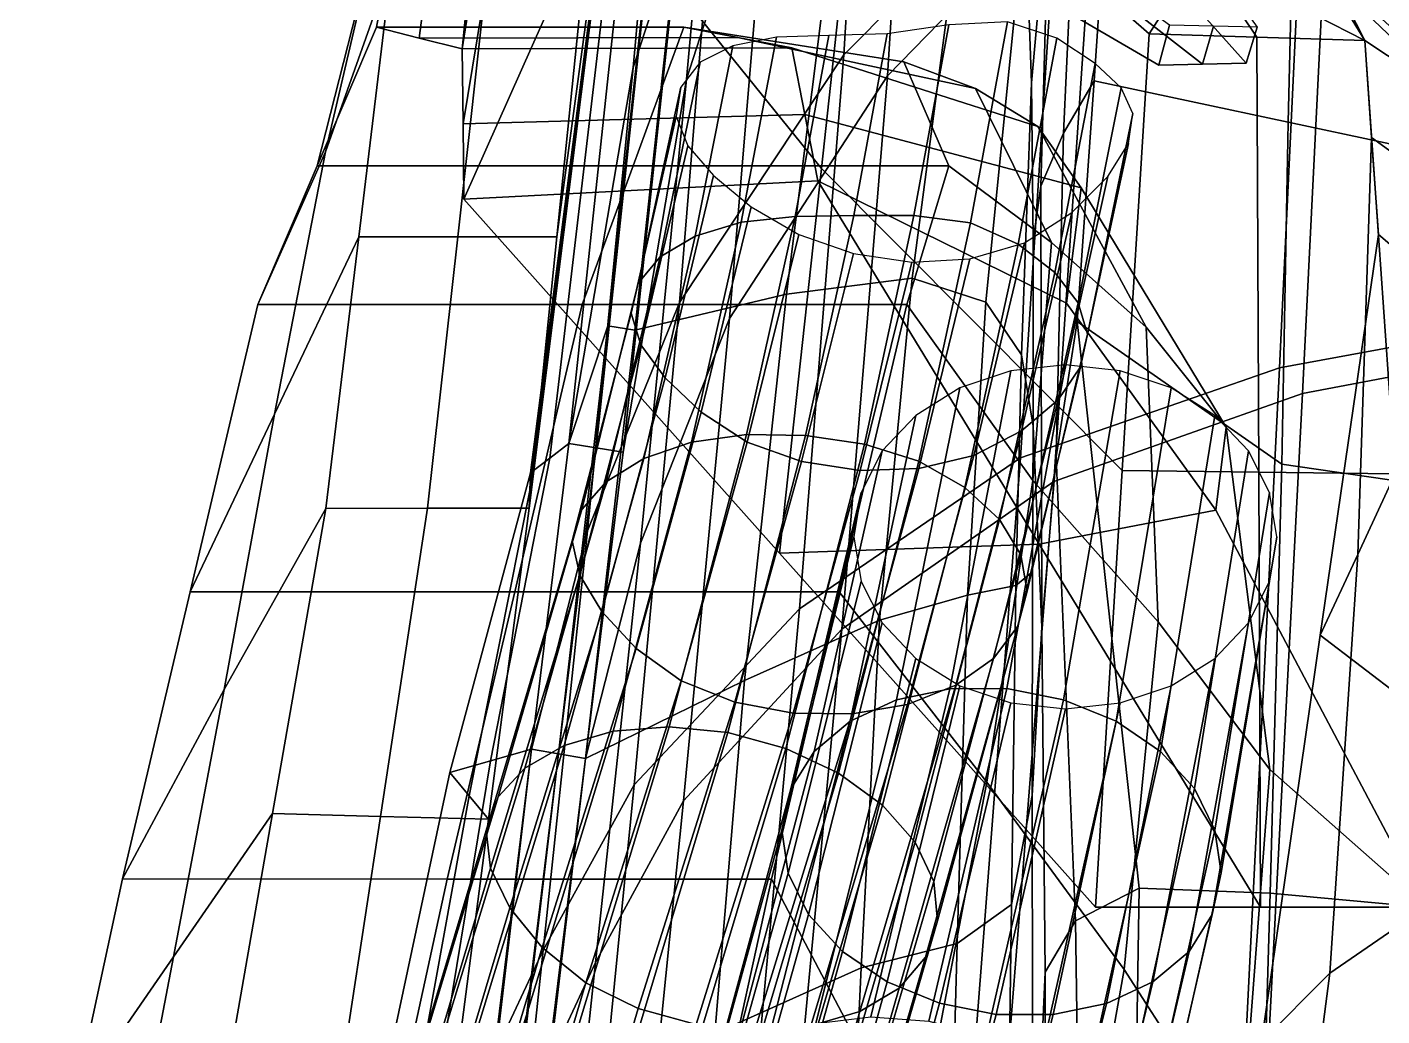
# Model space of a CAD drawing. Extents: x -0.97 to 0.97, y -3.2 to 2.94.
# Drawn here: x -0.6007 to -0.2181, y 1.8453 to 2.1244 of the extents above; entities that cross this region are included whole.
import ezdxf

# ---------------------------------------------------------------- set-up
doc = ezdxf.new("R2010")
doc.units = 0

msp = doc.modelspace()

# ---------------------------------------------------------------- linework, layer by layer
for points in [[(-0.41307, 2.29525, 0.58001), (-0.42953, 2.11295, 0.71752), (-0.40493, 2.18823, 0.74813), (-0.39313, 2.36324, 0.61347)], [(-0.39792, 2.29217, 0.57761), (-0.37865, 2.35906, 0.60939), (-0.39059, 2.18387, 0.74367), (-0.41447, 2.10966, 0.71481)], [(-0.37006, 2.11653, 0.89732), (-0.30876, 2.17827, 0.93341), (-0.30181, 2.34464, 0.81166), (-0.36079, 2.27057, 0.78246)], [(-0.44882, 2.33721, 0.27788), (-0.45235, 2.27949, 0.22867), (-0.47788, 2.11825, 0.27694), (-0.46059, 2.29009, 0.33213)], [(-0.35773, 2.11061, 0.88969), (-0.34815, 2.2646, 0.77542), (-0.29159, 2.3371, 0.80213), (-0.29892, 2.17104, 0.92328)], [(-0.41307, 2.29525, 0.58001), (-0.42379, 2.23053, 0.54899), (-0.4477, 2.00687, 0.71217), (-0.42953, 2.11295, 0.71752)], [(-0.39792, 2.29217, 0.57761), (-0.41447, 2.10966, 0.71481), (-0.43238, 2.00437, 0.71084), (-0.40843, 2.22824, 0.54784)], [(-0.47315, 2.24997, 0.38453), (-0.46059, 2.29009, 0.33213), (-0.47788, 2.11825, 0.27694), (-0.48999, 2.12131, 0.32121)], [(-0.45666, 2.22405, 0.19231), (-0.47762, 2.09705, 0.2405), (-0.47788, 2.11825, 0.27694), (-0.45235, 2.27949, 0.22867)], [(-0.37006, 2.11653, 0.89732), (-0.36079, 2.27057, 0.78246), (-0.40493, 2.18823, 0.74813), (-0.41645, 2.04663, 0.8554)], [(-0.37642, 2.08449, 0.08905), (-0.43895, 2.162, 0.15153), (-0.44536, 2.26361, 0.12069), (-0.36463, 2.19306, 0.04441)], [(-0.35773, 2.11061, 0.88969), (-0.40233, 2.04212, 0.85037), (-0.39059, 2.18387, 0.74367), (-0.34815, 2.2646, 0.77542)], [(-0.47315, 2.24997, 0.38453), (-0.48999, 2.12131, 0.32121), (-0.5021, 2.12437, 0.36547), (-0.48668, 2.20759, 0.43775)], [(-0.31888, 2.15811, 0.54974), (-0.31713, 2.10865, 0.54301), (-0.31209, 2.16399, 0.47581), (-0.30595, 2.2506, 0.45881)], [(-0.23806, 2.21818, 0.95376), (-0.24709, 2.02818, 1.07414), (-0.16719, 2.04293, 1.0905), (-0.16117, 2.24421, 0.96418)], [(-0.23112, 2.21026, 0.94211), (-0.15705, 2.23598, 0.95172), (-0.16343, 2.0356, 1.07739), (-0.24059, 2.02099, 1.06185)], [(-0.43538, 2.15323, 0.59904), (-0.45312, 2.00274, 0.70565), (-0.4477, 2.00687, 0.71217), (-0.42379, 2.23054, 0.549)], [(-0.41614, 2.22971, 0.54834), (-0.42379, 2.23054, 0.549), (-0.4477, 2.00687, 0.71217), (-0.43671, 2.04005, 0.68806)], [(-0.41611, 2.22939, 0.54842), (-0.44004, 2.00562, 0.71151), (-0.4477, 2.00687, 0.71217), (-0.42379, 2.23053, 0.54899)], [(-0.41611, 2.22939, 0.54842), (-0.40843, 2.22824, 0.54784), (-0.43238, 2.00437, 0.71084), (-0.44004, 2.00562, 0.71151)], [(-0.41614, 2.22971, 0.54834), (-0.43671, 2.04005, 0.68806), (-0.42907, 2.03888, 0.68736), (-0.4085, 2.22889, 0.54769)], [(-0.36486, 2.21945, 0.55175), (-0.4085, 2.22889, 0.54769), (-0.42907, 2.03888, 0.68736), (-0.38625, 2.04903, 0.67905)], [(-0.45666, 2.22405, 0.19231), (-0.43895, 2.162, 0.15153), (-0.47737, 2.07586, 0.20406), (-0.47762, 2.09705, 0.2405)], [(-0.43913, 2.14713, 0.59), (-0.45876, 1.9936, 0.69208), (-0.45855, 1.9986, 0.69913), (-0.42922, 2.2264, 0.54248)], [(-0.43538, 2.15323, 0.59904), (-0.42922, 2.2264, 0.54248), (-0.45855, 1.9986, 0.69913), (-0.45312, 2.00274, 0.70565)], [(-0.5014, 2.15366, 0.49447), (-0.51642, 2.08916, 0.54763), (-0.49783, 2.14178, 0.63449), (-0.48396, 2.22207, 0.57052)], [(-0.42999, 2.22192, 0.55315), (-0.45115, 2.06517, 0.65946), (-0.45897, 1.98859, 0.68503), (-0.432, 2.20296, 0.5535)], [(-0.42999, 2.22192, 0.55315), (-0.43056, 2.22245, 0.57088), (-0.44333, 2.14174, 0.63389), (-0.45115, 2.06517, 0.65946)], [(-0.36486, 2.21945, 0.55175), (-0.38625, 2.04903, 0.67905), (-0.35078, 2.05354, 0.66462), (-0.33154, 2.1994, 0.55327)], [(-0.23806, 2.21818, 0.95376), (-0.30876, 2.17827, 0.93341), (-0.32019, 2.00282, 1.04622), (-0.24709, 2.02818, 1.07414)], [(-0.23112, 2.21026, 0.94211), (-0.24059, 2.02099, 1.06185), (-0.31076, 1.99609, 1.03546), (-0.29892, 2.17104, 0.92328)], [(-0.5014, 2.15366, 0.49447), (-0.48668, 2.20759, 0.43775), (-0.5021, 2.12437, 0.36547), (-0.51884, 2.08524, 0.41843)], [(-0.27734, 2.20566, 0.03968), (-0.23286, 2.14011, -0.03418), (-0.22296, 2.12062, -0.02684), (-0.26851, 2.19505, 0.05449)], [(-0.43913, 2.14713, 0.59), (-0.432, 2.20296, 0.5535), (-0.45897, 1.98859, 0.68503), (-0.45876, 1.9936, 0.69208)], [(-0.28043, 2.20007, 0.05883), (-0.26851, 2.19505, 0.05449), (-0.22296, 2.12062, -0.02684), (-0.23656, 2.12761, -0.01884)], [(-0.35723, 2.19703, 0.04915), (-0.27949, 2.12932, -0.02393), (-0.2839, 2.12251, -0.03187), (-0.36463, 2.19306, 0.04441)], [(-0.31888, 2.15811, 0.54974), (-0.33154, 2.1994, 0.55327), (-0.35078, 2.05354, 0.66462), (-0.33, 2.04679, 0.63799)], [(-0.37642, 2.08449, 0.08905), (-0.36463, 2.19306, 0.04441), (-0.2839, 2.12251, -0.03187), (-0.29148, 1.99925, 0.01573)], [(-0.30802, 2.0945, 0.44081), (-0.29938, 2.10925, 0.38626), (-0.29394, 2.19084, 0.36004), (-0.30382, 2.1858, 0.41606)], [(-0.2446, 2.09757, 0.24367), (-0.24273, 2.17577, 0.23647), (-0.29394, 2.19084, 0.36004), (-0.29938, 2.10925, 0.38626)], [(-0.44245, 1.98223, 0.81755), (-0.41645, 2.04663, 0.8554), (-0.40493, 2.18823, 0.74813), (-0.42953, 2.11295, 0.71752)], [(-0.30802, 2.0945, 0.44081), (-0.30382, 2.1858, 0.41606), (-0.31209, 2.16399, 0.47581), (-0.31448, 2.07951, 0.49163)], [(-0.42752, 1.97874, 0.81439), (-0.41447, 2.10966, 0.71481), (-0.39059, 2.18387, 0.74367), (-0.40233, 2.04212, 0.85037)], [(-0.29644, 2.18432, 0.08344), (-0.25332, 2.12442, 0.0034), (-0.25649, 2.11425, 0.01765), (-0.30053, 2.16355, 0.1037)], [(-0.37006, 2.11653, 0.89732), (-0.38263, 1.96018, 1.00091), (-0.32019, 2.00282, 1.04622), (-0.30876, 2.17827, 0.93341)], [(-0.35387, 2.1797, 0.07385), (-0.3579, 2.15841, 0.09381), (-0.28117, 2.1137, 0.01127), (-0.27813, 2.12492, -0.00236)], [(-0.2446, 2.09757, 0.24367), (-0.18981, 2.0859, 0.10108), (-0.19151, 2.1607, 0.1129), (-0.24273, 2.17577, 0.23647)], [(-0.35773, 2.11061, 0.88969), (-0.29892, 2.17104, 0.92328), (-0.31076, 1.99609, 1.03546), (-0.37064, 1.95449, 0.99259)], [(-0.37642, 2.08449, 0.08905), (-0.38821, 1.97592, 0.1337), (-0.47737, 2.07586, 0.20406), (-0.43895, 2.162, 0.15153)], [(-0.32921, 2.16098, 0.09876), (-0.30053, 2.16355, 0.1037), (-0.25649, 2.11425, 0.01765), (-0.26883, 2.11398, 0.01446)], [(-0.31657, 2.06405, 0.53499), (-0.31448, 2.07951, 0.49163), (-0.31209, 2.16399, 0.47581), (-0.31713, 2.10865, 0.54301)], [(-0.32921, 2.16098, 0.09876), (-0.26883, 2.11398, 0.01446), (-0.28117, 2.1137, 0.01127), (-0.3579, 2.15841, 0.09381)], [(-0.31888, 2.15811, 0.54974), (-0.33, 2.04679, 0.63799), (-0.31994, 2.03184, 0.60412), (-0.31713, 2.10865, 0.54301)], [(-0.16806, 2.10915, -0.09846), (-0.19095, 2.09825, -0.10983), (-0.24606, 2.15071, -0.04767), (-0.21792, 2.15765, -0.03756)], [(-0.5014, 2.15366, 0.49447), (-0.51884, 2.08524, 0.41843), (-0.53559, 2.0461, 0.47138), (-0.51642, 2.08916, 0.54763)], [(-0.17758, 2.09, -0.09668), (-0.23286, 2.14011, -0.03418), (-0.24606, 2.15071, -0.04767), (-0.19095, 2.09825, -0.10983)], [(-0.53088, 2.01509, 0.59019), (-0.50707, 2.06517, 0.65946), (-0.49783, 2.14178, 0.63449), (-0.51642, 2.08916, 0.54763)], [(-0.47911, 2.06517, 0.65946), (-0.47058, 2.14176, 0.63419), (-0.49783, 2.14178, 0.63449), (-0.50707, 2.06517, 0.65946)], [(-0.47911, 2.06517, 0.65946), (-0.45115, 2.06517, 0.65946), (-0.44333, 2.14174, 0.63389), (-0.47058, 2.14176, 0.63419)], [(-0.17758, 2.09, -0.09668), (-0.1642, 2.08174, -0.08353), (-0.22296, 2.12062, -0.02684), (-0.23286, 2.14011, -0.03418)], [(-0.25802, 2.12846, -0.02139), (-0.25343, 2.12156, -0.02935), (-0.2839, 2.12251, -0.03187), (-0.27949, 2.12932, -0.02393)], [(-0.25802, 2.12846, -0.02139), (-0.23656, 2.12761, -0.01884), (-0.22296, 2.12062, -0.02684), (-0.25343, 2.12156, -0.02935)], [(-0.42962, 2.08524, 0.41842), (-0.51884, 2.08524, 0.41843), (-0.5021, 2.12437, 0.36547), (-0.41531, 2.12437, 0.36547)], [(-0.40003, 2.12147, 0.32111), (-0.41531, 2.12437, 0.36547), (-0.5021, 2.12437, 0.36547), (-0.48999, 2.12131, 0.32121)], [(-0.42962, 2.08524, 0.41842), (-0.41531, 2.12437, 0.36547), (-0.35318, 2.11459, 0.37871), (-0.3404, 2.08523, 0.41842)], [(-0.40003, 2.12147, 0.32111), (-0.33291, 2.10707, 0.3292), (-0.35318, 2.11459, 0.37871), (-0.41531, 2.12437, 0.36547)], [(-0.35029, 2.07122, 0.33326), (-0.3404, 2.12502, 0.29389), (-0.35785, 2.12246, 0.29863), (-0.36729, 2.07123, 0.33641)], [(-0.35029, 2.07122, 0.33326), (-0.33433, 2.06911, 0.3266), (-0.32382, 2.1259, 0.28545), (-0.3404, 2.12502, 0.29389)], [(-0.32088, 2.06315, 0.31814), (-0.30995, 2.12131, 0.27649), (-0.32382, 2.1259, 0.28545), (-0.33433, 2.06911, 0.3266)], [(-0.26573, 2.12467, 0.00052), (-0.27813, 2.12492, -0.00236), (-0.28117, 2.1137, 0.01127), (-0.26883, 2.11398, 0.01446)], [(-0.26573, 2.12467, 0.00052), (-0.26883, 2.11398, 0.01446), (-0.25649, 2.11425, 0.01765), (-0.25332, 2.12442, 0.0034)], [(-0.40003, 2.12147, 0.32111), (-0.48999, 2.12131, 0.32121), (-0.47788, 2.11825, 0.27694), (-0.38475, 2.11856, 0.27675)], [(-0.41204, 2.0654, 0.31881), (-0.3991, 2.0693, 0.32813), (-0.38911, 2.12156, 0.28931), (-0.40145, 2.11913, 0.27895)], [(-0.40003, 2.12147, 0.32111), (-0.38475, 2.11856, 0.27675), (-0.31531, 2.0963, 0.28194), (-0.33291, 2.10707, 0.3292)], [(-0.38387, 2.07092, 0.33435), (-0.37433, 2.12199, 0.29648), (-0.38911, 2.12156, 0.28931), (-0.3991, 2.0693, 0.32813)], [(-0.38387, 2.07092, 0.33435), (-0.36729, 2.07123, 0.33641), (-0.35785, 2.12246, 0.29863), (-0.37433, 2.12199, 0.29648)], [(-0.32088, 2.06315, 0.31814), (-0.31054, 2.05508, 0.30763), (-0.29914, 2.11414, 0.26591), (-0.30995, 2.12131, 0.27649)], [(-0.25292, 1.99878, 0.01933), (-0.29148, 1.99925, 0.01573), (-0.2839, 2.12251, -0.03187), (-0.25343, 2.12156, -0.02935)], [(-0.25292, 1.99878, 0.01933), (-0.25343, 2.12156, -0.02935), (-0.22296, 2.12062, -0.02684), (-0.21436, 1.99831, 0.02294)], [(-0.22497, 1.97553, 0.00578), (-0.21436, 1.99831, 0.02294), (-0.22296, 2.12062, -0.02684), (-0.22103, 2.09322, -0.03609)], [(-0.1771, 2.06137, -0.08111), (-0.22103, 2.09322, -0.03609), (-0.22296, 2.12062, -0.02684), (-0.1642, 2.08174, -0.08353)], [(-0.38108, 2.09976, 0.24409), (-0.38475, 2.11856, 0.27675), (-0.47788, 2.11825, 0.27694), (-0.47762, 2.09705, 0.2405)], [(-0.37006, 2.11653, 0.89732), (-0.41645, 2.04663, 0.8554), (-0.42929, 1.91046, 0.94855), (-0.38263, 1.96018, 1.00091)], [(-0.41204, 2.0654, 0.31881), (-0.40145, 2.11913, 0.27895), (-0.41069, 2.11448, 0.26656), (-0.42198, 2.05956, 0.30709)], [(-0.38108, 2.09976, 0.24409), (-0.30305, 2.07904, 0.2392), (-0.31531, 2.0963, 0.28194), (-0.38475, 2.11856, 0.27675)], [(-0.44245, 1.98223, 0.81755), (-0.42953, 2.11295, 0.71752), (-0.4477, 2.00687, 0.71217), (-0.45825, 1.92059, 0.78173)], [(-0.42819, 2.05212, 0.29373), (-0.42198, 2.05956, 0.30709), (-0.41069, 2.11448, 0.26656), (-0.41613, 2.10743, 0.2533)], [(-0.31147, 2.06355, 0.35365), (-0.3404, 2.08523, 0.41842), (-0.35318, 2.11459, 0.37871), (-0.33291, 2.10707, 0.3292)], [(-0.30387, 2.04661, 0.29486), (-0.29178, 2.10728, 0.2526), (-0.29914, 2.11414, 0.26591), (-0.31054, 2.05508, 0.30763)], [(-0.42752, 1.97874, 0.81439), (-0.44301, 1.9179, 0.78008), (-0.43238, 2.00437, 0.71084), (-0.41447, 2.10966, 0.71481)], [(-0.35773, 2.11061, 0.88969), (-0.37064, 1.95449, 0.99259), (-0.41539, 1.90596, 0.94285), (-0.40233, 2.04212, 0.85037)], [(-0.31657, 2.06405, 0.53499), (-0.31713, 2.10865, 0.54301), (-0.31994, 2.03184, 0.60412), (-0.31661, 2.01176, 0.56799)], [(-0.30802, 2.0945, 0.44081), (-0.31009, 2.00307, 0.46588), (-0.30415, 2.04129, 0.4201), (-0.29938, 2.10925, 0.38626)], [(-0.2446, 2.09757, 0.24367), (-0.29938, 2.10925, 0.38626), (-0.30415, 2.04129, 0.4201), (-0.24642, 2.001, 0.25471)], [(-0.42819, 2.05212, 0.29373), (-0.41613, 2.10743, 0.2533), (-0.41739, 2.09917, 0.23964), (-0.43016, 2.04365, 0.27971)], [(-0.31147, 2.06355, 0.35365), (-0.33291, 2.10707, 0.3292), (-0.31531, 2.0963, 0.28194), (-0.28466, 2.03969, 0.28718)], [(-0.30387, 2.04661, 0.29486), (-0.3013, 2.03775, 0.28117), (-0.28844, 2.10001, 0.2384), (-0.29178, 2.10728, 0.2526)], [(-0.38108, 2.09976, 0.24409), (-0.47762, 2.09705, 0.2405), (-0.47737, 2.07586, 0.20406), (-0.37741, 2.08096, 0.21144)], [(-0.4274, 2.03473, 0.26606), (-0.43016, 2.04365, 0.27971), (-0.41739, 2.09917, 0.23964), (-0.41411, 2.09091, 0.22604)], [(-0.38108, 2.09976, 0.24409), (-0.37741, 2.08096, 0.21144), (-0.30724, 2.04651, 0.20122), (-0.30305, 2.07904, 0.2392)], [(-0.30327, 2.02846, 0.26791), (-0.28972, 2.09157, 0.22511), (-0.28844, 2.10001, 0.2384), (-0.3013, 2.03775, 0.28117)], [(-0.2446, 2.09757, 0.24367), (-0.24642, 2.001, 0.25471), (-0.18171, 1.99163, 0.1403), (-0.18981, 2.0859, 0.10108)], [(-0.26207, 2.01145, 0.21732), (-0.28466, 2.03969, 0.28718), (-0.31531, 2.0963, 0.28194), (-0.30305, 2.07904, 0.2392)], [(-0.30802, 2.0945, 0.44081), (-0.31448, 2.07951, 0.49163), (-0.31413, 1.95503, 0.50183), (-0.31009, 2.00307, 0.46588)], [(-0.22497, 1.97553, 0.00578), (-0.22103, 2.09322, -0.03609), (-0.21911, 2.06582, -0.04535), (-0.23558, 1.95276, -0.01137)], [(-0.1771, 2.06137, -0.08111), (-0.18999, 2.041, -0.0787), (-0.21911, 2.06582, -0.04535), (-0.22103, 2.09322, -0.03609)], [(-0.53088, 2.01509, 0.59019), (-0.51642, 2.08916, 0.54763), (-0.53559, 2.0461, 0.47138), (-0.55468, 1.96501, 0.52091)], [(-0.4274, 2.03473, 0.26606), (-0.41411, 2.09091, 0.22604), (-0.40686, 2.08247, 0.21392), (-0.42058, 2.02541, 0.254)], [(-0.30327, 2.02846, 0.26791), (-0.30956, 2.0192, 0.25606), (-0.29551, 2.08218, 0.21381), (-0.28972, 2.09157, 0.22511)], [(-0.42962, 2.08524, 0.41842), (-0.44394, 2.0461, 0.47138), (-0.53559, 2.0461, 0.47138), (-0.51884, 2.08524, 0.41843)], [(-0.42962, 2.08524, 0.41842), (-0.3404, 2.08523, 0.41842), (-0.35229, 2.04609, 0.47137), (-0.44394, 2.0461, 0.47138)], [(-0.31147, 2.06355, 0.35365), (-0.31674, 1.99645, 0.38984), (-0.35229, 2.04609, 0.47137), (-0.3404, 2.08523, 0.41842)], [(-0.41039, 2.0157, 0.24477), (-0.42058, 2.02541, 0.254), (-0.40686, 2.08247, 0.21392), (-0.39622, 2.07363, 0.2047)], [(-0.37642, 2.08449, 0.08905), (-0.29148, 1.99925, 0.01573), (-0.29905, 1.87599, 0.06333), (-0.38821, 1.97592, 0.1337)], [(-0.31994, 2.0104, 0.2466), (-0.30569, 2.07205, 0.20557), (-0.29551, 2.08218, 0.21381), (-0.30956, 2.0192, 0.25606)], [(-0.31491, 1.97848, 0.13973), (-0.37741, 2.08096, 0.21144), (-0.47737, 2.07586, 0.20406), (-0.38821, 1.97592, 0.1337)], [(-0.31491, 1.97848, 0.13973), (-0.26504, 1.988, 0.16215), (-0.30724, 2.04651, 0.20122), (-0.37741, 2.08096, 0.21144)], [(-0.31657, 2.06405, 0.53499), (-0.31661, 2.01176, 0.56799), (-0.31413, 1.95503, 0.50183), (-0.31448, 2.07951, 0.49163)], [(-0.26207, 2.01145, 0.21732), (-0.30305, 2.07904, 0.2392), (-0.30724, 2.04651, 0.20122), (-0.26504, 1.988, 0.16215)], [(-0.38387, 2.07092, 0.33435), (-0.3991, 2.0693, 0.32813), (-0.41312, 2.00727, 0.37307), (-0.39753, 2.00938, 0.37875)], [(-0.41039, 2.0157, 0.24477), (-0.39622, 2.07363, 0.2047), (-0.38283, 2.06584, 0.1983), (-0.39735, 2.00727, 0.23821)], [(-0.38387, 2.07092, 0.33435), (-0.39753, 2.00938, 0.37875), (-0.38089, 2.00912, 0.38094), (-0.36729, 2.07123, 0.33641)], [(-0.35029, 2.07122, 0.33326), (-0.36729, 2.07123, 0.33641), (-0.38089, 2.00912, 0.38094), (-0.36428, 2.00669, 0.37918)], [(-0.35029, 2.07122, 0.33326), (-0.36428, 2.00669, 0.37918), (-0.34889, 2.00187, 0.37405), (-0.33433, 2.06911, 0.3266)], [(-0.31994, 2.0104, 0.2466), (-0.3334, 2.00345, 0.23952), (-0.31907, 2.06353, 0.19972), (-0.30569, 2.07205, 0.20557)], [(-0.41204, 2.0654, 0.31881), (-0.4266, 2.00258, 0.36437), (-0.41312, 2.00727, 0.37307), (-0.3991, 2.0693, 0.32813)], [(-0.32088, 2.06315, 0.31814), (-0.33433, 2.06911, 0.3266), (-0.34889, 2.00187, 0.37405), (-0.33592, 1.99447, 0.36613)], [(-0.53088, 2.01509, 0.59019), (-0.54507, 1.93738, 0.63566), (-0.51632, 1.98855, 0.68444), (-0.50707, 2.06517, 0.65946)], [(-0.47911, 2.06517, 0.65946), (-0.50707, 2.06517, 0.65946), (-0.51632, 1.98855, 0.68444), (-0.48764, 1.98857, 0.68473)], [(-0.47911, 2.06517, 0.65946), (-0.48764, 1.98857, 0.68473), (-0.45897, 1.98859, 0.68503), (-0.45115, 2.06517, 0.65946)], [(-0.41204, 2.0654, 0.31881), (-0.42198, 2.05956, 0.30709), (-0.43719, 1.99601, 0.3531), (-0.4266, 2.00258, 0.36437)], [(-0.38201, 2.00176, 0.23414), (-0.39735, 2.00727, 0.23821), (-0.38283, 2.06584, 0.1983), (-0.36737, 2.06051, 0.19462)], [(-0.34894, 1.99977, 0.23482), (-0.33447, 2.05897, 0.19558), (-0.31907, 2.06353, 0.19972), (-0.3334, 2.00345, 0.23952)], [(-0.32088, 2.06315, 0.31814), (-0.33592, 1.99447, 0.36613), (-0.32608, 1.98536, 0.35583), (-0.31054, 2.05508, 0.30763)], [(-0.31147, 2.06355, 0.35365), (-0.28466, 2.03969, 0.28718), (-0.28133, 1.95648, 0.3033), (-0.31674, 1.99645, 0.38984)], [(-0.2008, 1.92624, -0.05489), (-0.23558, 1.95276, -0.01137), (-0.21911, 2.06582, -0.04535), (-0.18999, 2.041, -0.0787)], [(-0.42819, 2.05212, 0.29373), (-0.4441, 1.98821, 0.33974), (-0.43719, 1.99601, 0.3531), (-0.42198, 2.05956, 0.30709)], [(-0.38201, 2.00176, 0.23414), (-0.36737, 2.06051, 0.19462), (-0.3509, 2.05807, 0.1937), (-0.36549, 1.99924, 0.2329)], [(-0.34894, 1.99977, 0.23482), (-0.36549, 1.99924, 0.2329), (-0.3509, 2.05807, 0.1937), (-0.33447, 2.05897, 0.19558)], [(-0.30387, 2.04661, 0.29486), (-0.31054, 2.05508, 0.30763), (-0.32608, 1.98536, 0.35583), (-0.32012, 1.97542, 0.34356)], [(-0.42819, 2.05212, 0.29373), (-0.43016, 2.04365, 0.27971), (-0.44678, 1.97937, 0.3256), (-0.4441, 1.98821, 0.33974)], [(-0.39817, 1.93992, 0.76247), (-0.35999, 1.95696, 0.73726), (-0.35078, 2.05354, 0.66462), (-0.38625, 2.04903, 0.67905)], [(-0.33514, 1.96404, 0.69686), (-0.33, 2.04679, 0.63799), (-0.35078, 2.05354, 0.66462), (-0.35999, 1.95696, 0.73726)], [(-0.39817, 1.93992, 0.76247), (-0.38625, 2.04903, 0.67905), (-0.42907, 2.03888, 0.68736), (-0.44301, 1.91791, 0.78008)], [(-0.46303, 1.96499, 0.5209), (-0.55468, 1.96501, 0.52091), (-0.53559, 2.0461, 0.47138), (-0.44394, 2.0461, 0.47138)], [(-0.46303, 1.96499, 0.5209), (-0.44394, 2.0461, 0.47138), (-0.35229, 2.04609, 0.47137), (-0.37138, 1.96497, 0.52088)], [(-0.44245, 1.98223, 0.81755), (-0.45501, 1.86386, 0.8995), (-0.42929, 1.91046, 0.94855), (-0.41645, 2.04663, 0.8554)], [(-0.4274, 2.03473, 0.26606), (-0.44465, 1.9697, 0.31203), (-0.44678, 1.97937, 0.3256), (-0.43016, 2.04365, 0.27971)], [(-0.32972, 1.91128, 0.43314), (-0.37138, 1.96497, 0.52088), (-0.35229, 2.04609, 0.47137), (-0.31674, 1.99645, 0.38984)], [(-0.33514, 1.96404, 0.69686), (-0.32148, 1.96674, 0.64992), (-0.31994, 2.03184, 0.60412), (-0.33, 2.04679, 0.63799)], [(-0.30387, 2.04661, 0.29486), (-0.32012, 1.97542, 0.34356), (-0.31832, 1.96521, 0.3303), (-0.3013, 2.03775, 0.28117)], [(-0.45063, 1.91925, 0.7809), (-0.43671, 2.04005, 0.68806), (-0.4477, 2.00687, 0.71217), (-0.45825, 1.92059, 0.78173)], [(-0.45063, 1.91925, 0.7809), (-0.44301, 1.91791, 0.78008), (-0.42907, 2.03888, 0.68736), (-0.43671, 2.04005, 0.68806)], [(-0.42752, 1.97874, 0.81439), (-0.40233, 2.04212, 0.85037), (-0.41539, 1.90596, 0.94285), (-0.44022, 1.86031, 0.89581)], [(-0.30469, 1.8721, 0.45934), (-0.28668, 1.88129, 0.38947), (-0.30415, 2.04129, 0.4201), (-0.31009, 2.00307, 0.46588)], [(-0.24966, 1.87992, 0.27348), (-0.24642, 2.001, 0.25471), (-0.30415, 2.04129, 0.4201), (-0.28668, 1.88129, 0.38947)], [(-0.26207, 2.01145, 0.21732), (-0.24981, 1.91487, 0.20502), (-0.28133, 1.95648, 0.3033), (-0.28466, 2.03969, 0.28718)], [(-0.25684, 1.83239, 1.17732), (-0.17173, 1.84198, 1.19651), (-0.16719, 2.04293, 1.0905), (-0.24709, 2.02818, 1.07414)], [(-0.30327, 2.02846, 0.26791), (-0.3013, 2.03775, 0.28117), (-0.31832, 1.96521, 0.3303), (-0.32099, 1.95526, 0.31706)], [(-0.25074, 1.82605, 1.1644), (-0.24059, 2.02099, 1.06185), (-0.16343, 2.0356, 1.07739), (-0.16827, 1.8356, 1.1828)], [(-0.4274, 2.03473, 0.26606), (-0.42058, 2.02541, 0.254), (-0.43839, 1.95947, 0.30009), (-0.44465, 1.9697, 0.31203)], [(-0.31685, 1.97066, 0.60512), (-0.31661, 2.01176, 0.56799), (-0.31994, 2.03184, 0.60412), (-0.32148, 1.96674, 0.64992)], [(-0.34011, 1.93762, 0.23512), (-0.32401, 1.93765, 0.23733), (-0.30751, 2.02904, 0.17929), (-0.32295, 2.02735, 0.17809)], [(-0.25684, 1.83239, 1.17732), (-0.24709, 2.02818, 1.07414), (-0.32019, 2.00282, 1.04622), (-0.3347, 1.81511, 1.14578)], [(-0.30327, 2.02846, 0.26791), (-0.32099, 1.95526, 0.31706), (-0.3278, 1.94619, 0.30475), (-0.30956, 2.0192, 0.25606)], [(-0.30802, 1.93449, 0.23661), (-0.29206, 2.02735, 0.17809), (-0.30751, 2.02904, 0.17929), (-0.32401, 1.93765, 0.23733)], [(-0.41039, 2.0157, 0.24477), (-0.42869, 1.94895, 0.29085), (-0.43839, 1.95947, 0.30009), (-0.42058, 2.02541, 0.254)], [(-0.34011, 1.93762, 0.23512), (-0.32295, 2.02735, 0.17809), (-0.33736, 2.02253, 0.17463), (-0.35523, 1.93451, 0.23024)], [(-0.30802, 1.93449, 0.23661), (-0.2932, 1.92847, 0.23311), (-0.27765, 2.02253, 0.17463), (-0.29206, 2.02735, 0.17809)], [(-0.36829, 1.92843, 0.22291), (-0.35523, 1.93451, 0.23024), (-0.33736, 2.02253, 0.17463), (-0.34971, 2.0148, 0.16909)], [(-0.25074, 1.82605, 1.1644), (-0.32569, 1.8091, 1.13435), (-0.31076, 1.99609, 1.03546), (-0.24059, 2.02099, 1.06185)], [(-0.28063, 1.91989, 0.22697), (-0.2653, 2.0148, 0.16909), (-0.27765, 2.02253, 0.17463), (-0.2932, 1.92847, 0.23311)], [(-0.31994, 2.0104, 0.2466), (-0.30956, 2.0192, 0.25606), (-0.3278, 1.94619, 0.30475), (-0.33846, 1.9386, 0.29427)], [(-0.53088, 2.01509, 0.59019), (-0.55468, 1.96501, 0.52091), (-0.57377, 1.88392, 0.57044), (-0.54507, 1.93738, 0.63566)], [(-0.41039, 2.0157, 0.24477), (-0.39735, 2.00727, 0.23821), (-0.41602, 1.93983, 0.28418), (-0.42869, 1.94895, 0.29085)], [(-0.36829, 1.92843, 0.22291), (-0.34971, 2.0148, 0.16909), (-0.35922, 2.00476, 0.16191), (-0.3785, 1.91988, 0.21373)], [(-0.28063, 1.91989, 0.22697), (-0.27106, 1.90942, 0.21871), (-0.25579, 2.00476, 0.16191), (-0.2653, 2.0148, 0.16909)], [(-0.41942, 1.92689, 0.43618), (-0.39753, 2.00938, 0.37875), (-0.41312, 2.00727, 0.37307), (-0.43523, 1.92568, 0.43021)], [(-0.41942, 1.92689, 0.43618), (-0.4028, 1.92523, 0.43894), (-0.38089, 2.00912, 0.38094), (-0.39753, 2.00938, 0.37875)], [(-0.38649, 1.92072, 0.43819), (-0.36428, 2.00669, 0.37918), (-0.38089, 2.00912, 0.38094), (-0.4028, 1.92523, 0.43894)], [(-0.31994, 2.0104, 0.2466), (-0.33846, 1.9386, 0.29427), (-0.35206, 1.93316, 0.28613), (-0.3334, 2.00345, 0.23952)], [(-0.31685, 1.97066, 0.60512), (-0.31693, 1.90747, 0.60851), (-0.31413, 1.95503, 0.50183), (-0.31661, 2.01176, 0.56799)], [(-0.26207, 2.01145, 0.21732), (-0.26504, 1.988, 0.16215), (-0.20575, 1.87599, 0.07271), (-0.24981, 1.91487, 0.20502)], [(-0.46982, 1.91727, 0.77554), (-0.45825, 1.92059, 0.78173), (-0.4477, 2.00687, 0.71217), (-0.45312, 2.00274, 0.70565)], [(-0.45063, 1.91925, 0.7809), (-0.45825, 1.92059, 0.78173), (-0.4477, 2.00687, 0.71217), (-0.44004, 2.00562, 0.71151)], [(-0.45063, 1.91925, 0.7809), (-0.44004, 2.00562, 0.71151), (-0.43238, 2.00437, 0.71084), (-0.44301, 1.9179, 0.78008)], [(-0.4491, 1.92158, 0.42134), (-0.43523, 1.92568, 0.43021), (-0.41312, 2.00727, 0.37307), (-0.4266, 2.00258, 0.36437)], [(-0.38201, 2.00176, 0.23414), (-0.40085, 1.9338, 0.27996), (-0.41602, 1.93983, 0.28418), (-0.39735, 2.00727, 0.23821)], [(-0.38649, 1.92072, 0.43819), (-0.37158, 1.91375, 0.4341), (-0.34889, 2.00187, 0.37405), (-0.36428, 2.00669, 0.37918)], [(-0.46982, 1.91727, 0.77554), (-0.45312, 2.00274, 0.70565), (-0.45855, 1.9986, 0.69913), (-0.48139, 1.91396, 0.76934)], [(-0.4491, 1.92158, 0.42134), (-0.4266, 2.00258, 0.36437), (-0.43719, 1.99601, 0.3531), (-0.46021, 1.91519, 0.41007)], [(-0.38201, 2.00176, 0.23414), (-0.36549, 1.99924, 0.2329), (-0.38437, 1.93074, 0.27868), (-0.40085, 1.9338, 0.27996)], [(-0.39864, 1.78606, 1.09773), (-0.3347, 1.81511, 1.14578), (-0.32019, 2.00282, 1.04622), (-0.38263, 1.96018, 1.00091)], [(-0.38503, 1.90938, 0.20326), (-0.3785, 1.91988, 0.21373), (-0.35922, 2.00476, 0.16191), (-0.36515, 1.99304, 0.15351)], [(-0.35915, 1.90472, 0.42683), (-0.33592, 1.99447, 0.36613), (-0.34889, 2.00187, 0.37405), (-0.37158, 1.91375, 0.4341)], [(-0.34894, 1.99977, 0.23482), (-0.3334, 2.00345, 0.23952), (-0.35206, 1.93316, 0.28613), (-0.36774, 1.93053, 0.28084)], [(-0.30469, 1.8721, 0.45934), (-0.31009, 2.00307, 0.46588), (-0.31413, 1.95503, 0.50183), (-0.31319, 1.85763, 0.50616)], [(-0.26527, 1.89772, 0.2088), (-0.24986, 1.99304, 0.15351), (-0.25579, 2.00476, 0.16191), (-0.27106, 1.90942, 0.21871)], [(-0.24966, 1.87992, 0.27348), (-0.18938, 1.87434, 0.1677), (-0.18171, 1.99163, 0.1403), (-0.24642, 2.001, 0.25471)], [(-0.47589, 1.90737, 0.75964), (-0.48139, 1.91396, 0.76934), (-0.45855, 1.9986, 0.69913), (-0.45876, 1.9936, 0.69208)], [(-0.34894, 1.99977, 0.23482), (-0.36774, 1.93053, 0.28084), (-0.38437, 1.93074, 0.27868), (-0.36549, 1.99924, 0.2329)], [(-0.25292, 1.99878, 0.01933), (-0.2524, 1.87599, 0.06802), (-0.29905, 1.87599, 0.06333), (-0.29148, 1.99925, 0.01573)], [(-0.25292, 1.99878, 0.01933), (-0.21436, 1.99831, 0.02294), (-0.20575, 1.87599, 0.07271), (-0.2524, 1.87599, 0.06802)], [(-0.22497, 1.97553, 0.00578), (-0.23279, 1.85733, 0.04582), (-0.20575, 1.87599, 0.07271), (-0.21436, 1.99831, 0.02294)], [(-0.47589, 1.90737, 0.75964), (-0.45876, 1.9936, 0.69208), (-0.45897, 1.98859, 0.68503), (-0.4704, 1.90077, 0.74995)], [(-0.46771, 1.90709, 0.39693), (-0.46021, 1.91519, 0.41007), (-0.43719, 1.99601, 0.3531), (-0.4441, 1.98821, 0.33974)], [(-0.38694, 1.78087, 1.08871), (-0.37064, 1.95449, 0.99259), (-0.31076, 1.99609, 1.03546), (-0.32569, 1.8091, 1.13435)], [(-0.35915, 1.90472, 0.42683), (-0.34994, 1.89431, 0.41698), (-0.32608, 1.98536, 0.35583), (-0.33592, 1.99447, 0.36613)], [(-0.32972, 1.91128, 0.43314), (-0.31674, 1.99645, 0.38984), (-0.28133, 1.95648, 0.3033), (-0.29095, 1.85839, 0.3382)], [(-0.38503, 1.90938, 0.20326), (-0.36515, 1.99304, 0.15351), (-0.36722, 1.98049, 0.14452), (-0.38757, 1.8977, 0.19224)], [(-0.26527, 1.89772, 0.2088), (-0.26352, 1.88562, 0.19798), (-0.24779, 1.98049, 0.14452), (-0.24986, 1.99304, 0.15351)], [(-0.55934, 1.86198, 0.69758), (-0.53142, 1.90239, 0.74878), (-0.51632, 1.98855, 0.68444), (-0.54507, 1.93738, 0.63566)], [(-0.50091, 1.90158, 0.74936), (-0.48764, 1.98857, 0.68473), (-0.51632, 1.98855, 0.68444), (-0.53142, 1.90239, 0.74878)], [(-0.50091, 1.90158, 0.74936), (-0.4704, 1.90077, 0.74995), (-0.45897, 1.98859, 0.68503), (-0.48764, 1.98857, 0.68473)], [(-0.46771, 1.90709, 0.39693), (-0.4441, 1.98821, 0.33974), (-0.44678, 1.97937, 0.3256), (-0.47109, 1.89758, 0.38312)], [(-0.31491, 1.97848, 0.13973), (-0.2524, 1.87599, 0.06802), (-0.20575, 1.87599, 0.07271), (-0.26504, 1.988, 0.16215)], [(-0.44245, 1.98223, 0.81755), (-0.45825, 1.92059, 0.78173), (-0.46881, 1.8343, 0.85129), (-0.45501, 1.86386, 0.8995)], [(-0.3447, 1.88319, 0.40514), (-0.32012, 1.97542, 0.34356), (-0.32608, 1.98536, 0.35583), (-0.34994, 1.89431, 0.41698)], [(-0.46983, 1.88695, 0.3699), (-0.47109, 1.89758, 0.38312), (-0.44678, 1.97937, 0.3256), (-0.44465, 1.9697, 0.31203)], [(-0.42752, 1.97874, 0.81439), (-0.44022, 1.86031, 0.89581), (-0.45363, 1.83144, 0.84931), (-0.44301, 1.9179, 0.78008)], [(-0.31491, 1.97848, 0.13973), (-0.38821, 1.97592, 0.1337), (-0.29905, 1.87599, 0.06333), (-0.2524, 1.87599, 0.06802)], [(-0.38582, 1.88559, 0.18142), (-0.38757, 1.8977, 0.19224), (-0.36722, 1.98049, 0.14452), (-0.36515, 1.96793, 0.13553)], [(-0.26606, 1.87393, 0.18696), (-0.24986, 1.96793, 0.13553), (-0.24779, 1.98049, 0.14452), (-0.26352, 1.88562, 0.19798)], [(-0.3447, 1.88319, 0.40514), (-0.34367, 1.87213, 0.39218), (-0.31832, 1.96521, 0.3303), (-0.32012, 1.97542, 0.34356)], [(-0.22497, 1.97553, 0.00578), (-0.23558, 1.95276, -0.01137), (-0.25216, 1.83791, 0.02149), (-0.23279, 1.85733, 0.04582)], [(-0.31685, 1.97066, 0.60512), (-0.32148, 1.96674, 0.64992), (-0.32278, 1.87675, 0.68474), (-0.31693, 1.90747, 0.60851)], [(-0.46983, 1.88695, 0.3699), (-0.44465, 1.9697, 0.31203), (-0.43839, 1.95947, 0.30009), (-0.46439, 1.87577, 0.35818)], [(-0.38582, 1.88559, 0.18142), (-0.36515, 1.96793, 0.13553), (-0.35922, 1.95621, 0.12714), (-0.38003, 1.87389, 0.17152)], [(-0.33514, 1.96404, 0.69686), (-0.33805, 1.86575, 0.74781), (-0.32278, 1.87675, 0.68474), (-0.32148, 1.96674, 0.64992)], [(-0.26606, 1.87393, 0.18696), (-0.27259, 1.86343, 0.17649), (-0.25579, 1.95621, 0.12714), (-0.24986, 1.96793, 0.13553)], [(-0.46303, 1.96499, 0.5209), (-0.48212, 1.88389, 0.57042), (-0.57377, 1.88392, 0.57044), (-0.55468, 1.96501, 0.52091)], [(-0.46303, 1.96499, 0.5209), (-0.37138, 1.96497, 0.52088), (-0.39047, 1.88385, 0.57039), (-0.48212, 1.88389, 0.57042)], [(-0.32972, 1.91128, 0.43314), (-0.34974, 1.80642, 0.48489), (-0.39047, 1.88385, 0.57039), (-0.37138, 1.96497, 0.52088)], [(-0.33514, 1.96404, 0.69686), (-0.35999, 1.95696, 0.73726), (-0.36517, 1.85883, 0.79591), (-0.33805, 1.86575, 0.74781)], [(-0.34704, 1.86189, 0.37894), (-0.32099, 1.95526, 0.31706), (-0.31832, 1.96521, 0.3303), (-0.34367, 1.87213, 0.39218)], [(-0.45526, 1.86455, 0.34893), (-0.46439, 1.87577, 0.35818), (-0.43839, 1.95947, 0.30009), (-0.42869, 1.94895, 0.29085)], [(-0.39864, 1.78606, 1.09773), (-0.38263, 1.96018, 1.00091), (-0.42929, 1.91046, 0.94855), (-0.44506, 1.75173, 1.04083)], [(-0.39817, 1.93992, 0.76247), (-0.40655, 1.84035, 0.82722), (-0.36517, 1.85883, 0.79591), (-0.35999, 1.95696, 0.73726)], [(-0.37046, 1.86342, 0.16325), (-0.38003, 1.87389, 0.17152), (-0.35922, 1.95621, 0.12714), (-0.34971, 1.94617, 0.11995)], [(-0.34704, 1.86189, 0.37894), (-0.35445, 1.85314, 0.36633), (-0.3278, 1.94619, 0.30475), (-0.32099, 1.95526, 0.31706)], [(-0.25794, 1.80715, 0.22883), (-0.29095, 1.85839, 0.3382), (-0.28133, 1.95648, 0.3033), (-0.24981, 1.91487, 0.20502)], [(-0.28279, 1.85489, 0.16731), (-0.2653, 1.94617, 0.11995), (-0.25579, 1.95621, 0.12714), (-0.27259, 1.86343, 0.17649)], [(-0.38694, 1.78087, 1.08871), (-0.43132, 1.74756, 1.03445), (-0.41539, 1.90596, 0.94285), (-0.37064, 1.95449, 0.99259)], [(-0.3167, 1.77989, 0.62782), (-0.31319, 1.85763, 0.50616), (-0.31413, 1.95503, 0.50183), (-0.31693, 1.90747, 0.60851)], [(-0.2008, 1.92624, -0.05489), (-0.21318, 1.80908, -0.03064), (-0.25216, 1.83791, 0.02149), (-0.23558, 1.95276, -0.01137)], [(-0.45526, 1.86455, 0.34893), (-0.42869, 1.94895, 0.29085), (-0.41602, 1.93983, 0.28418), (-0.44298, 1.85465, 0.34228)], [(-0.37046, 1.86342, 0.16325), (-0.34971, 1.94617, 0.11995), (-0.33736, 1.93844, 0.11441), (-0.35789, 1.85485, 0.15711)], [(-0.36552, 1.84653, 0.35524), (-0.33846, 1.9386, 0.29427), (-0.3278, 1.94619, 0.30475), (-0.35445, 1.85314, 0.36633)], [(-0.28279, 1.85489, 0.16731), (-0.29586, 1.84881, 0.15999), (-0.27765, 1.93844, 0.11441), (-0.2653, 1.94617, 0.11995)], [(-0.39817, 1.93992, 0.76247), (-0.44301, 1.91791, 0.78008), (-0.45507, 1.8161, 0.85013), (-0.40655, 1.84035, 0.82722)], [(-0.42813, 1.84739, 0.3384), (-0.44298, 1.85465, 0.34228), (-0.41602, 1.93983, 0.28418), (-0.40085, 1.9338, 0.27996)], [(-0.55934, 1.86198, 0.69758), (-0.54507, 1.93738, 0.63566), (-0.57377, 1.88392, 0.57044), (-0.58725, 1.82157, 0.64638)], [(-0.36552, 1.84653, 0.35524), (-0.37939, 1.84243, 0.34637), (-0.35206, 1.93316, 0.28613), (-0.33846, 1.9386, 0.29427)], [(-0.34011, 1.93762, 0.23512), (-0.35523, 1.93451, 0.23024), (-0.37801, 1.84317, 0.28935), (-0.3625, 1.84499, 0.29541)], [(-0.34011, 1.93762, 0.23512), (-0.3625, 1.84499, 0.29541), (-0.34606, 1.84377, 0.29851), (-0.32401, 1.93765, 0.23733)], [(-0.34307, 1.84882, 0.15361), (-0.35789, 1.85485, 0.15711), (-0.33736, 1.93844, 0.11441), (-0.32295, 1.93362, 0.11096)], [(-0.30802, 1.93449, 0.23661), (-0.32401, 1.93765, 0.23733), (-0.34606, 1.84377, 0.29851), (-0.32979, 1.83949, 0.29834)], [(-0.31098, 1.8457, 0.1551), (-0.29206, 1.93362, 0.11096), (-0.27765, 1.93844, 0.11441), (-0.29586, 1.84881, 0.15999)], [(-0.42813, 1.84739, 0.3384), (-0.40085, 1.9338, 0.27996), (-0.38437, 1.93074, 0.27868), (-0.41182, 1.84288, 0.33765)], [(-0.3952, 1.84122, 0.3404), (-0.36774, 1.93053, 0.28084), (-0.35206, 1.93316, 0.28613), (-0.37939, 1.84243, 0.34637)], [(-0.36829, 1.92843, 0.22291), (-0.39147, 1.83833, 0.28067), (-0.37801, 1.84317, 0.28935), (-0.35523, 1.93451, 0.23024)], [(-0.34307, 1.84882, 0.15361), (-0.32295, 1.93362, 0.11096), (-0.30751, 1.93193, 0.10975), (-0.32708, 1.84566, 0.15289)], [(-0.30802, 1.93449, 0.23661), (-0.32979, 1.83949, 0.29834), (-0.31477, 1.83254, 0.29502), (-0.2932, 1.92847, 0.23311)], [(-0.31098, 1.8457, 0.1551), (-0.32708, 1.84566, 0.15289), (-0.30751, 1.93193, 0.10975), (-0.29206, 1.93362, 0.11096)], [(-0.3952, 1.84122, 0.3404), (-0.41182, 1.84288, 0.33765), (-0.38437, 1.93074, 0.27868), (-0.36774, 1.93053, 0.28084)], [(-0.36829, 1.92843, 0.22291), (-0.3785, 1.91988, 0.21373), (-0.40205, 1.83091, 0.27002), (-0.39147, 1.83833, 0.28067)], [(-0.28063, 1.91989, 0.22697), (-0.2932, 1.92847, 0.23311), (-0.31477, 1.83254, 0.29502), (-0.30209, 1.82331, 0.28868)], [(-0.4491, 1.92158, 0.42134), (-0.47634, 1.83258, 0.49036), (-0.4625, 1.83627, 0.49975), (-0.43523, 1.92568, 0.43021)], [(-0.41942, 1.92689, 0.43618), (-0.43523, 1.92568, 0.43021), (-0.4625, 1.83627, 0.49975), (-0.44674, 1.83689, 0.50637)], [(-0.41942, 1.92689, 0.43618), (-0.44674, 1.83689, 0.50637), (-0.43017, 1.83448, 0.50989), (-0.4028, 1.92523, 0.43894)], [(-0.38649, 1.92072, 0.43819), (-0.4028, 1.92523, 0.43894), (-0.43017, 1.83448, 0.50989), (-0.41392, 1.82911, 0.50995)], [(-0.4491, 1.92158, 0.42134), (-0.46021, 1.91519, 0.41007), (-0.4874, 1.8262, 0.4789), (-0.47634, 1.83258, 0.49036)], [(-0.38649, 1.92072, 0.43819), (-0.41392, 1.82911, 0.50995), (-0.39906, 1.82125, 0.50666), (-0.37158, 1.91375, 0.4341)], [(-0.46982, 1.91727, 0.77554), (-0.48139, 1.91396, 0.76934), (-0.50281, 1.81328, 0.84049), (-0.48654, 1.81605, 0.8463)], [(-0.46982, 1.91727, 0.77554), (-0.48654, 1.81605, 0.8463), (-0.47027, 1.81883, 0.8521), (-0.45825, 1.92059, 0.78173)], [(-0.45063, 1.91925, 0.7809), (-0.45825, 1.92059, 0.78173), (-0.47027, 1.81883, 0.8521), (-0.46267, 1.81746, 0.85112)], [(-0.45063, 1.91925, 0.7809), (-0.46122, 1.83287, 0.8503), (-0.46881, 1.8343, 0.85129), (-0.45825, 1.92059, 0.78173)], [(-0.45063, 1.91925, 0.7809), (-0.46267, 1.81746, 0.85112), (-0.45507, 1.8161, 0.85013), (-0.44301, 1.91791, 0.78008)], [(-0.45063, 1.91925, 0.7809), (-0.44301, 1.9179, 0.78008), (-0.45363, 1.83144, 0.84931), (-0.46122, 1.83287, 0.8503)], [(-0.38503, 1.90938, 0.20326), (-0.40892, 1.82131, 0.25807), (-0.40205, 1.83091, 0.27002), (-0.3785, 1.91988, 0.21373)], [(-0.28063, 1.91989, 0.22697), (-0.30209, 1.82331, 0.28868), (-0.29252, 1.81249, 0.27984), (-0.27106, 1.90942, 0.21871)], [(-0.47589, 1.90737, 0.75964), (-0.48789, 1.84147, 0.80957), (-0.50281, 1.81328, 0.84049), (-0.48139, 1.91396, 0.76934)], [(-0.46771, 1.90709, 0.39693), (-0.49483, 1.81756, 0.46603), (-0.4874, 1.8262, 0.4789), (-0.46021, 1.91519, 0.41007)], [(-0.35915, 1.90472, 0.42683), (-0.37158, 1.91375, 0.4341), (-0.39906, 1.82125, 0.50666), (-0.38667, 1.81134, 0.50013)], [(-0.25794, 1.80715, 0.22883), (-0.24981, 1.91487, 0.20502), (-0.20575, 1.87599, 0.07271), (-0.22782, 1.75672, 0.11226)], [(-0.47041, 1.71861, 0.98276), (-0.44506, 1.75173, 1.04083), (-0.42929, 1.91046, 0.94855), (-0.45501, 1.86386, 0.8995)], [(-0.38503, 1.90938, 0.20326), (-0.38757, 1.8977, 0.19224), (-0.41174, 1.81026, 0.24568), (-0.40892, 1.82131, 0.25807)], [(-0.32972, 1.91128, 0.43314), (-0.29095, 1.85839, 0.3382), (-0.31289, 1.73487, 0.38644), (-0.34974, 1.80642, 0.48489)], [(-0.26527, 1.89772, 0.2088), (-0.27106, 1.90942, 0.21871), (-0.29252, 1.81249, 0.27984), (-0.28683, 1.80079, 0.26902)], [(-0.46771, 1.90709, 0.39693), (-0.47109, 1.89758, 0.38312), (-0.49821, 1.80722, 0.45274), (-0.49483, 1.81756, 0.46603)], [(-0.47589, 1.90737, 0.75964), (-0.4704, 1.90077, 0.74995), (-0.48183, 1.81296, 0.81486), (-0.48789, 1.84147, 0.80957)], [(-0.45567, 1.71531, 0.97855), (-0.44022, 1.86031, 0.89581), (-0.41539, 1.90596, 0.94285), (-0.43132, 1.74756, 1.03445)], [(-0.3167, 1.77989, 0.62782), (-0.31693, 1.90747, 0.60851), (-0.32278, 1.87675, 0.68474), (-0.32489, 1.723, 0.73478)], [(-0.55934, 1.86198, 0.69758), (-0.57363, 1.78773, 0.76772), (-0.54653, 1.81624, 0.81313), (-0.53142, 1.90239, 0.74878)], [(-0.50091, 1.90158, 0.74936), (-0.53142, 1.90239, 0.74878), (-0.54653, 1.81624, 0.81313), (-0.51418, 1.8146, 0.81399)], [(-0.50091, 1.90158, 0.74936), (-0.51418, 1.8146, 0.81399), (-0.48183, 1.81296, 0.81486), (-0.4704, 1.90077, 0.74995)], [(-0.35915, 1.90472, 0.42683), (-0.38667, 1.81134, 0.50013), (-0.37751, 1.80012, 0.49092), (-0.34994, 1.89431, 0.41698)], [(-0.38582, 1.88559, 0.18142), (-0.41018, 1.79848, 0.23367), (-0.41174, 1.81026, 0.24568), (-0.38757, 1.8977, 0.19224)], [(-0.26527, 1.89772, 0.2088), (-0.28683, 1.80079, 0.26902), (-0.28527, 1.789, 0.25701), (-0.26352, 1.88562, 0.19798)], [(-0.46983, 1.88695, 0.3699), (-0.49714, 1.79576, 0.44), (-0.49821, 1.80722, 0.45274), (-0.47109, 1.89758, 0.38312)], [(-0.3447, 1.88319, 0.40514), (-0.34994, 1.89431, 0.41698), (-0.37751, 1.80012, 0.49092), (-0.37231, 1.78832, 0.47956)], [(-0.46983, 1.88695, 0.3699), (-0.46439, 1.87577, 0.35818), (-0.49189, 1.78395, 0.42867), (-0.49714, 1.79576, 0.44)], [(-0.49589, 1.82073, 0.64669), (-0.58725, 1.82157, 0.64638), (-0.57377, 1.88392, 0.57044), (-0.48212, 1.88389, 0.57042)], [(-0.49589, 1.82073, 0.64669), (-0.48212, 1.88389, 0.57042), (-0.39047, 1.88385, 0.57039), (-0.40454, 1.81988, 0.64701)], [(-0.38582, 1.88559, 0.18142), (-0.38003, 1.87389, 0.17152), (-0.40449, 1.78677, 0.22286), (-0.41018, 1.79848, 0.23367)], [(-0.37607, 1.68027, 0.54641), (-0.40454, 1.81988, 0.64701), (-0.39047, 1.88385, 0.57039), (-0.34974, 1.80642, 0.48489)], [(-0.3447, 1.88319, 0.40514), (-0.37231, 1.78832, 0.47956), (-0.37129, 1.77676, 0.46688), (-0.34367, 1.87213, 0.39218)], [(-0.26606, 1.87393, 0.18696), (-0.26352, 1.88562, 0.19798), (-0.28527, 1.789, 0.25701), (-0.28809, 1.77796, 0.24462)], [(-0.30469, 1.8721, 0.45934), (-0.30199, 1.69046, 0.46539), (-0.2888, 1.74673, 0.41092), (-0.28668, 1.88129, 0.38947)], [(-0.24966, 1.87992, 0.27348), (-0.28668, 1.88129, 0.38947), (-0.2888, 1.74673, 0.41092), (-0.25361, 1.7466, 0.29611)], [(-0.24966, 1.87992, 0.27348), (-0.25361, 1.7466, 0.29611), (-0.19991, 1.74651, 0.20702), (-0.18938, 1.87434, 0.1677)], [(-0.45526, 1.86455, 0.34893), (-0.48274, 1.77253, 0.4196), (-0.49189, 1.78395, 0.42867), (-0.46439, 1.87577, 0.35818)], [(-0.34244, 1.7078, 0.81234), (-0.32489, 1.723, 0.73478), (-0.32278, 1.87675, 0.68474), (-0.33805, 1.86575, 0.74781)], [(-0.24839, 1.7381, 0.08219), (-0.22782, 1.75672, 0.11226), (-0.20575, 1.87599, 0.07271), (-0.23279, 1.85733, 0.04582)], [(-0.37046, 1.86342, 0.16325), (-0.39492, 1.77596, 0.21401), (-0.40449, 1.78677, 0.22286), (-0.38003, 1.87389, 0.17152)], [(-0.34704, 1.86189, 0.37894), (-0.34367, 1.87213, 0.39218), (-0.37129, 1.77676, 0.46688), (-0.37467, 1.76624, 0.45373)], [(-0.30469, 1.8721, 0.45934), (-0.31319, 1.85763, 0.50616), (-0.31334, 1.65668, 0.53185), (-0.30199, 1.69046, 0.46539)], [(-0.26606, 1.87393, 0.18696), (-0.28809, 1.77796, 0.24462), (-0.29496, 1.76836, 0.23267), (-0.27259, 1.86343, 0.17649)], [(-0.47041, 1.71861, 0.98276), (-0.45501, 1.86386, 0.8995), (-0.46881, 1.8343, 0.85129), (-0.48521, 1.68611, 0.9241)], [(-0.45526, 1.86455, 0.34893), (-0.44298, 1.85465, 0.34228), (-0.4704, 1.76241, 0.41323), (-0.48274, 1.77253, 0.4196)], [(-0.37046, 1.86342, 0.16325), (-0.35789, 1.85485, 0.15711), (-0.38224, 1.76673, 0.20767), (-0.39492, 1.77596, 0.21401)], [(-0.34244, 1.7078, 0.81234), (-0.33805, 1.86575, 0.74781), (-0.36517, 1.85883, 0.79591), (-0.37229, 1.7083, 0.8653)], [(-0.28279, 1.85489, 0.16731), (-0.27259, 1.86343, 0.17649), (-0.29496, 1.76836, 0.23267), (-0.30554, 1.76093, 0.22202)], [(-0.55934, 1.86198, 0.69758), (-0.58725, 1.82157, 0.64638), (-0.60073, 1.75923, 0.72231), (-0.57363, 1.78773, 0.76772)], [(-0.45567, 1.71531, 0.97855), (-0.47002, 1.6836, 0.92183), (-0.45363, 1.83144, 0.84931), (-0.44022, 1.86031, 0.89581)], [(-0.34704, 1.86189, 0.37894), (-0.37467, 1.76624, 0.45373), (-0.38208, 1.75743, 0.441), (-0.35445, 1.85314, 0.36633)], [(-0.41735, 1.69852, 0.89851), (-0.37229, 1.7083, 0.8653), (-0.36517, 1.85883, 0.79591), (-0.40655, 1.84035, 0.82722)], [(-0.3167, 1.77989, 0.62782), (-0.31824, 1.57034, 0.67471), (-0.31334, 1.65668, 0.53185), (-0.31319, 1.85763, 0.50616)], [(-0.25794, 1.80715, 0.22883), (-0.28131, 1.68369, 0.27566), (-0.31289, 1.73487, 0.38644), (-0.29095, 1.85839, 0.3382)], [(-0.24839, 1.7381, 0.08219), (-0.23279, 1.85733, 0.04582), (-0.25216, 1.83791, 0.02149), (-0.26897, 1.71948, 0.05212)], [(-0.42813, 1.84739, 0.3384), (-0.45555, 1.75447, 0.41), (-0.4704, 1.76241, 0.41323), (-0.44298, 1.85465, 0.34228)], [(-0.36552, 1.84653, 0.35524), (-0.35445, 1.85314, 0.36633), (-0.38208, 1.75743, 0.441), (-0.39313, 1.751, 0.42958)], [(-0.34307, 1.84882, 0.15361), (-0.36722, 1.75978, 0.20435), (-0.38224, 1.76673, 0.20767), (-0.35789, 1.85485, 0.15711)], [(-0.28279, 1.85489, 0.16731), (-0.30554, 1.76093, 0.22202), (-0.319, 1.7561, 0.21334), (-0.29586, 1.84881, 0.15999)], [(-0.34307, 1.84882, 0.15361), (-0.32708, 1.84566, 0.15289), (-0.35095, 1.7555, 0.20418), (-0.36722, 1.75978, 0.20435)], [(-0.31098, 1.8457, 0.1551), (-0.29586, 1.84881, 0.15999), (-0.319, 1.7561, 0.21334), (-0.3345, 1.75428, 0.20728)], [(-0.42813, 1.84739, 0.3384), (-0.41182, 1.84288, 0.33765), (-0.4393, 1.7491, 0.41005), (-0.45555, 1.75447, 0.41)], [(-0.36552, 1.84653, 0.35524), (-0.39313, 1.751, 0.42958), (-0.40697, 1.74731, 0.4202), (-0.37939, 1.84243, 0.34637)], [(-0.31098, 1.8457, 0.1551), (-0.3345, 1.75428, 0.20728), (-0.35095, 1.7555, 0.20418), (-0.32708, 1.84566, 0.15289)]]:
    msp.add_3dface(points)

doc.saveas('drawing.dxf')
